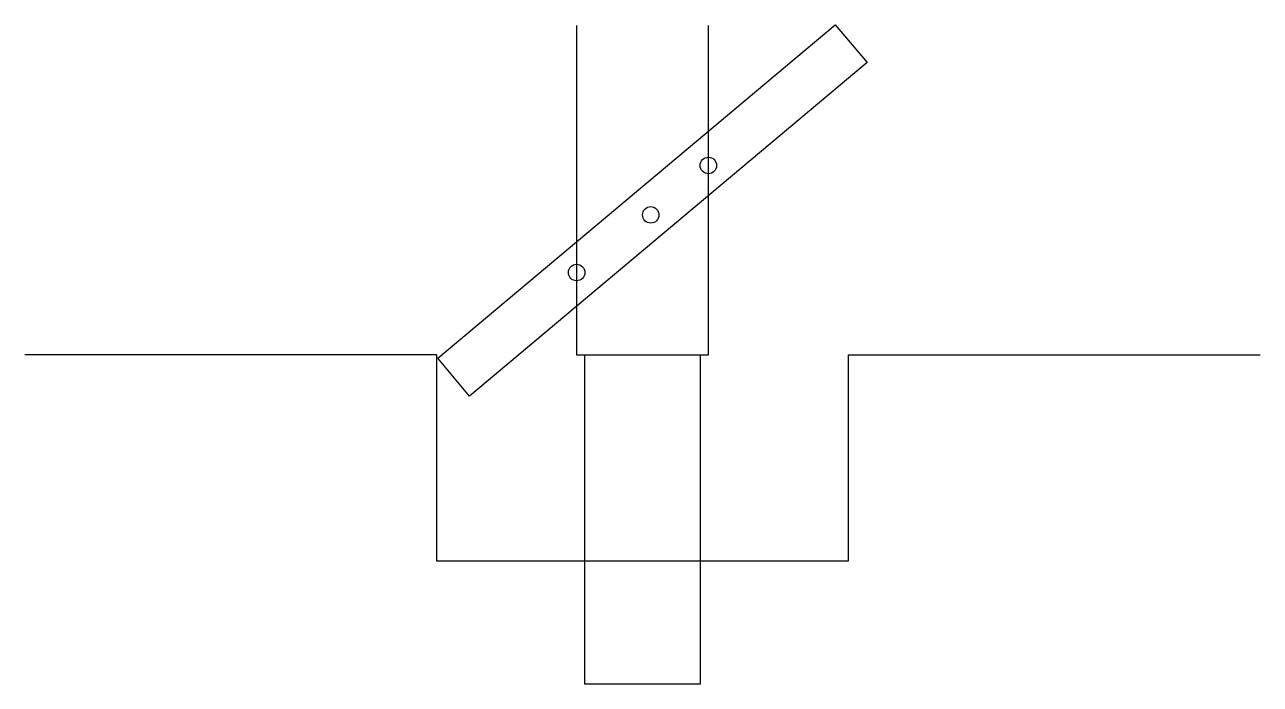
# Model space of a CAD drawing. Header units: millimetres. Extents: x 50 to 200, y 60 to 140.
import ezdxf

# ---------------------------------------------------------------- set-up
doc = ezdxf.new("R2010")
doc.units = ezdxf.units.MM
doc.layers.get('0').update_dxf_attribs({"linetype": 'CONTINUOUS', "lineweight": 25})

msp = doc.modelspace()

# ---------------------------------------------------------------- linework, layer by layer
for p, q in [((100.14, 99.6), (148.4, 140.09)), ((117, 140), (117, 100)), ((133, 100), (133, 140)), ((148.4, 140.09), (152.26, 135.5)), ((152.26, 135.5), (104, 95)), ((100, 100), (50, 100)), ((100, 100), (100, 75)), ((104, 95), (100.14, 99.6)), ((117, 100), (133, 100)), ((118, 60), (118, 100)), ((118, 100), (132, 100)), ((132, 100), (132, 60)), ((150, 75), (150, 100)), ((150, 100), (200, 100)), ((100, 75), (150, 75)), ((132, 60), (118, 60))]:
    msp.add_line(p, q)
for centre in [(133, 123), (126, 117), (117, 110)]:
    msp.add_circle(centre, 1)

doc.saveas('drawing.dxf')
